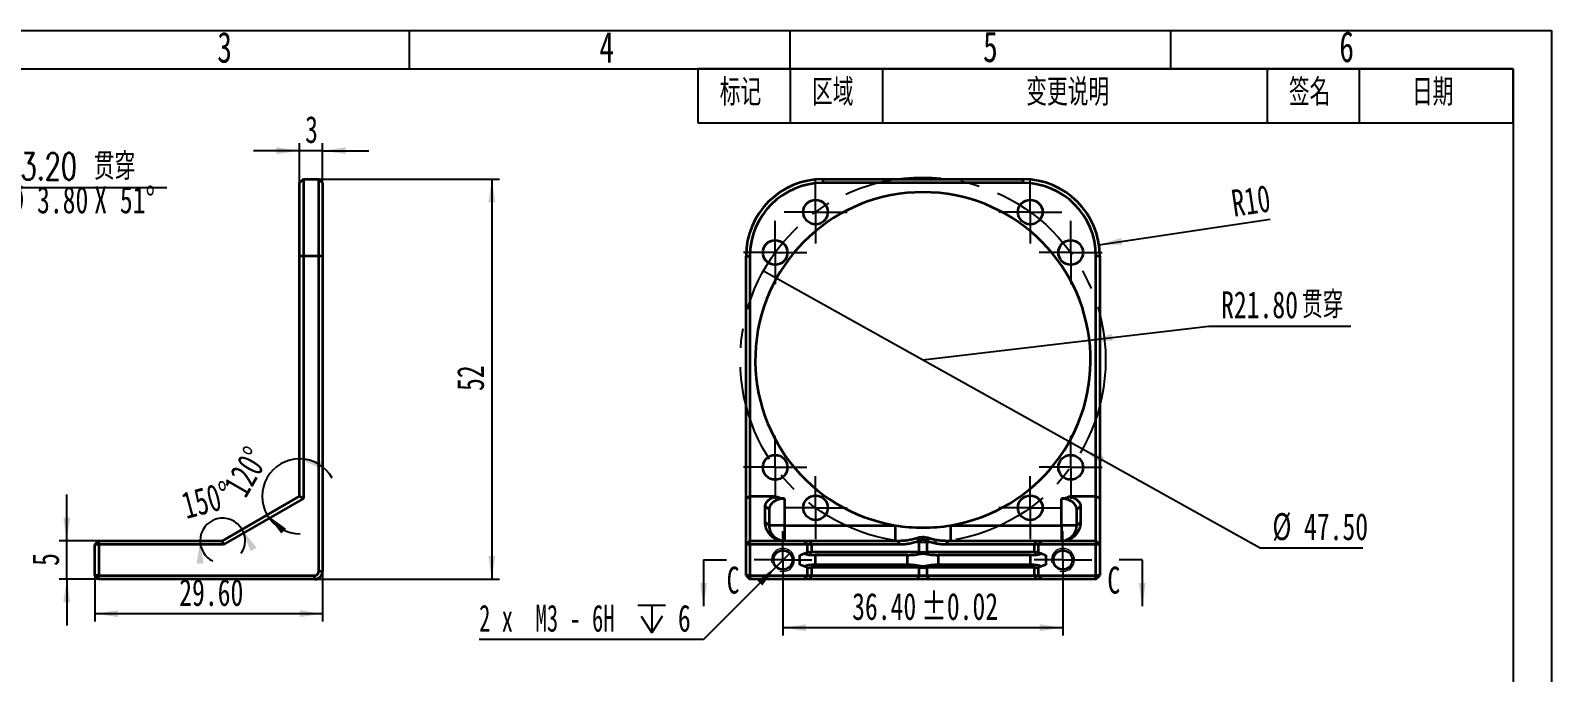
# Model space of a CAD drawing. Header units: millimetres. Extents: x 0 to 297, y 0 to 210.
# Drawn here: x 99.2 to 297, y 126.5 to 210 of the extents above; entities that cross this region are included whole.
import ezdxf

# ---------------------------------------------------------------- set-up
doc = ezdxf.new("R2010")
doc.units = ezdxf.units.MM
doc.linetypes.add('CENTERX2', pattern=[20.32, 12.7, -2.54, 2.54, -2.54])
for name, color, linetype in [('中心线', 6, 'CENTERX2'), ('尺寸线', 5, 'Continuous'), ('细实线', 7, 'Continuous')]:
    doc.layers.add(name, color=color, linetype=linetype)
doc.layers.add('图框', color=7, linetype='Continuous', lineweight=50)
doc.layers.add('粗实线', color=7, linetype='Continuous', lineweight=25)
doc.styles.add('SLDTEXTSTYLE0', font='TXT', dxfattribs={"width": 0.7, "bigfont": 'bigfont'})
doc.styles.add('SLDTEXTSTYLE1', font='TXT', dxfattribs={"width": 0.7})
doc.styles.add('SLDTEXTSTYLE4', font='TXT', dxfattribs={"width": 0.616667})
doc.dimstyles.new('SLDDIMSTYLE0', dxfattribs={"dimtxt": 3.5, "dimasz": 3, "dimexe": 0, "dimexo": 0.0625, "dimgap": 0.875, "dimtad": 2, "dimrnd": 1e-09, "dimzin": 12, "dimdsep": 46, "dimtxsty": 'SLDTEXTSTYLE1', "dimsah": 1, "dimcen": 0.09, "dimadec": 0, "dimazin": 3, "dimtfac": 1, "dimtofl": 0, "dimtmove": 0, "dimatfit": 3, "dimfxl": 0, "dimfrac": 2, "dimtolj": 1, "dimtzin": 12, "dimarcsym": 0})
doc.dimstyles.new('SLDDIMSTYLE1', dxfattribs={"dimtxt": 3.5, "dimasz": 3, "dimexe": 0, "dimexo": 0.0625, "dimgap": 0.875, "dimtad": 2, "dimrnd": 1e-09, "dimzin": 4, "dimdsep": 46, "dimtxsty": 'SLDTEXTSTYLE1', "dimsah": 1, "dimcen": 0.09, "dimadec": 0, "dimazin": 1, "dimtfac": 1, "dimtofl": 0, "dimtmove": 0, "dimatfit": 3, "dimfxl": 0, "dimfrac": 2, "dimtolj": 1, "dimtzin": 12, "dimarcsym": 0})
doc.dimstyles.new('SLDDIMSTYLE11', dxfattribs={"dimtxt": 3.5, "dimasz": 3, "dimexe": 0, "dimexo": 0.0625, "dimgap": 0.875, "dimtad": 0, "dimtih": 1, "dimtoh": 1, "dimrnd": 1e-09, "dimzin": 4, "dimdsep": 46, "dimtxsty": 'SLDTEXTSTYLE1', "dimblk1": 'NONE', "dimsah": 1, "dimcen": 0, "dimadec": 0, "dimazin": 1, "dimtfac": 1, "dimtmove": 0, "dimatfit": 3, "dimldrblk": 'NONE', "dimfxl": 0, "dimfrac": 2, "dimtolj": 1, "dimtzin": 12, "dimarcsym": 0})
doc.dimstyles.new('SLDDIMSTYLE2', dxfattribs={"dimtxt": 3.5, "dimasz": 3, "dimexe": 0, "dimexo": 0.0625, "dimgap": 0.875, "dimtad": 2, "dimrnd": 1e-09, "dimzin": 12, "dimdsep": 46, "dimtxsty": 'SLDTEXTSTYLE1', "dimsah": 1, "dimcen": 0.09, "dimadec": 0, "dimazin": 3, "dimtfac": 1, "dimtmove": 0, "dimatfit": 0, "dimfxl": 0, "dimfrac": 2, "dimtolj": 1, "dimtzin": 12, "dimarcsym": 0})
doc.dimstyles.new('SLDDIMSTYLE3', dxfattribs={"dimtxt": 3.5, "dimasz": 3, "dimexe": 0, "dimexo": 0.0625, "dimgap": 0.875, "dimtad": 2, "dimdec": 4, "dimzin": 12, "dimdsep": 46, "dimtxsty": 'SLDTEXTSTYLE1', "dimsah": 1, "dimcen": 0.09, "dimazin": 3, "dimtfac": 1, "dimtofl": 0, "dimtmove": 0, "dimatfit": 3, "dimfxl": 0, "dimfrac": 2, "dimtolj": 1, "dimtzin": 12, "dimarcsym": 0})
doc.dimstyles.new('SLDDIMSTYLE4', dxfattribs={"dimtxt": 3.5, "dimasz": 3, "dimexe": 0, "dimexo": 0.0625, "dimgap": 0.875, "dimtad": 2, "dimrnd": 1e-09, "dimzin": 4, "dimdsep": 46, "dimtxsty": 'SLDTEXTSTYLE1', "dimblk1": 'NONE', "dimsah": 1, "dimcen": 0, "dimadec": 0, "dimazin": 1, "dimtfac": 1, "dimtmove": 0, "dimatfit": 3, "dimldrblk": 'NONE', "dimfxl": 0, "dimfrac": 2, "dimtolj": 1, "dimtzin": 12, "dimarcsym": 0})
doc.dimstyles.new('SLDDIMSTYLE5', dxfattribs={"dimtxt": 3.5, "dimasz": 3, "dimexe": 0, "dimexo": 0.0625, "dimgap": 0.875, "dimtad": 0, "dimtih": 1, "dimtoh": 1, "dimrnd": 1e-09, "dimzin": 4, "dimdsep": 46, "dimtxsty": 'SLDTEXTSTYLE1', "dimsah": 1, "dimcen": 0, "dimadec": 0, "dimazin": 1, "dimtfac": 1, "dimtofl": 0, "dimtmove": 0, "dimatfit": 3, "dimfxl": 0, "dimfrac": 2, "dimtolj": 1, "dimtzin": 12, "dimarcsym": 0})
doc.dimstyles.new('SLDDIMSTYLE6', dxfattribs={"dimtxt": 3.5, "dimasz": 3, "dimexe": 0, "dimexo": 0.0625, "dimgap": 0.875, "dimtad": 0, "dimtih": 1, "dimtoh": 1, "dimdec": 6, "dimrnd": 1e-09, "dimzin": 12, "dimdsep": 46, "dimtxsty": 'SLDTEXTSTYLE1', "dimblk1": 'NONE', "dimsah": 1, "dimcen": 0, "dimadec": 0, "dimazin": 3, "dimtfac": 1, "dimtmove": 0, "dimatfit": 3, "dimldrblk": 'NONE', "dimfxl": 0, "dimfrac": 2, "dimtolj": 1, "dimtzin": 12, "dimarcsym": 0})
doc.dimstyles.new('SLDDIMSTYLE7', dxfattribs={"dimtxt": 3.5, "dimasz": 3, "dimexe": 0, "dimexo": 0.0625, "dimgap": 0.875, "dimtad": 2, "dimrnd": 1e-09, "dimzin": 4, "dimdsep": 46, "dimtxsty": 'SLDTEXTSTYLE1', "dimsah": 1, "dimcen": 0.09, "dimadec": 0, "dimazin": 1, "dimtol": 1, "dimtp": 0.02, "dimtm": 0.02, "dimtfac": 1, "dimtofl": 0, "dimtmove": 0, "dimatfit": 3, "dimfxl": 0, "dimfrac": 2, "dimtolj": 1, "dimarcsym": 0})
doc.dimstyles.new('SLDDIMSTYLE8', dxfattribs={"dimtxt": 3.5, "dimasz": 3, "dimexe": 0, "dimexo": 0.0625, "dimgap": 0.875, "dimtad": 2, "dimrnd": 1e-09, "dimzin": 12, "dimdsep": 46, "dimtxsty": 'SLDTEXTSTYLE1', "dimsah": 1, "dimcen": 0, "dimadec": 0, "dimazin": 3, "dimtfac": 1, "dimtofl": 0, "dimtmove": 0, "dimatfit": 3, "dimfxl": 0, "dimfrac": 2, "dimtolj": 1, "dimtzin": 12, "dimarcsym": 0})

# ---------------------------------------------------------------- blocks, each defined once
blk = doc.blocks.new('SW_TABLEANNOTATION_0')
at = {"layer": '细实线', "color": 0}
for p, q in [((0, 0), (0, -7)), ((0, 0), (12, 0)), ((0, 0), (0, -7)), ((106, 0), (0, 0)), ((12, 0), (12, -7)), ((12, 0), (24, 0)), ((24, 0), (24, -7)), ((24, 0), (74, 0)), ((74, 0), (74, -7)), ((74, 0), (86, 0)), ((86, 0), (86, -7)), ((86, 0), (106, 0)), ((106, 0), (106, -7)), ((106, -7), (106, 0)), ((0, -7), (12, -7)), ((0, -7), (106, -7)), ((12, -7), (24, -7)), ((24, -7), (74, -7)), ((74, -7), (86, -7)), ((86, -7), (106, -7))]:
    blk.add_line(p, q, dxfattribs=at)
at = {"layer": '细实线', "color": 0, "char_height": 3.5, "attachment_point": 1, "style": 'SLDTEXTSTYLE0'}
for s, insert in [('标记', (2.85, -1.28)), ('区域', (14.85, -1.28)), ('变更说明', (42.7, -1.28)), ('签名', (76.85, -1.28)), ('日期', (92.85, -1.28))]:
    blk.add_mtext(s, dxfattribs=dict(at, insert=insert))
blk = doc.blocks.new('_D')
at = {"layer": '尺寸线'}
for p, q in [((136.71, 190.68), (160.21, 190.68)), ((159.21, 190.68), (159.21, 138.68)), ((136.21, 138.68), (160.21, 138.68))]:
    blk.add_line(p, q, dxfattribs=at)
for points in [[(159.21, 190.68), (158.76, 187.68), (159.66, 187.68)], [(159.21, 138.68), (159.66, 141.68), (158.76, 141.68)]]:
    blk.add_solid(points, dxfattribs=at)
at = {"layer": '尺寸线', "insert": (154.69, 163.14), "char_height": 3.5, "attachment_point": 1, "rotation": 90, "style": 'SLDTEXTSTYLE1'}
blk.add_mtext('52', dxfattribs=at)
blk = doc.blocks.new('_D_1')
at = {"layer": '尺寸线'}
for p, q in [((107.61, 139.18), (107.61, 133.2)), ((137.21, 139.68), (137.21, 133.2)), ((107.61, 134.2), (137.21, 134.2))]:
    blk.add_line(p, q, dxfattribs=at)
for points in [[(107.61, 134.2), (110.61, 133.75), (110.61, 134.65)], [(137.21, 134.2), (134.21, 134.65), (134.21, 133.75)]]:
    blk.add_solid(points, dxfattribs=at)
at = {"layer": '尺寸线', "insert": (118.57, 138.71), "char_height": 3.5, "attachment_point": 1, "style": 'SLDTEXTSTYLE1'}
blk.add_mtext('29.60', dxfattribs=at)
blk = doc.blocks.new('_D_2')
at = {"layer": '尺寸线'}
for p, q in [((103.95, 143.68), (103.95, 149.68)), ((108.11, 143.68), (102.95, 143.68)), ((103.95, 138.68), (103.95, 143.68)), ((108.11, 138.68), (102.95, 138.68)), ((103.95, 138.68), (103.95, 132.68))]:
    blk.add_line(p, q, dxfattribs=at)
for points in [[(103.95, 143.68), (104.4, 146.68), (103.5, 146.68)], [(103.95, 138.68), (103.5, 135.68), (104.4, 135.68)]]:
    blk.add_solid(points, dxfattribs=at)
at = {"layer": '尺寸线', "insert": (99.44, 140.41), "char_height": 3.5, "attachment_point": 1, "rotation": 90, "style": 'SLDTEXTSTYLE1'}
blk.add_mtext('5', dxfattribs=at)
blk = doc.blocks.new('_D_3')
at = {"layer": '尺寸线'}
for p, q in [((134.21, 194.37), (128.21, 194.37)), ((134.21, 190.18), (134.21, 195.37)), ((137.21, 194.37), (134.21, 194.37)), ((137.21, 188.98), (137.21, 195.37)), ((137.21, 194.37), (143.21, 194.37))]:
    blk.add_line(p, q, dxfattribs=at)
for points in [[(134.21, 194.37), (131.21, 194.82), (131.21, 193.92)], [(137.21, 194.37), (140.21, 193.92), (140.21, 194.82)]]:
    blk.add_solid(points, dxfattribs=at)
at = {"layer": '尺寸线', "insert": (134.94, 198.88), "char_height": 3.5, "attachment_point": 1, "style": 'SLDTEXTSTYLE1'}
blk.add_mtext('3', dxfattribs=at)
blk = doc.blocks.new('_D_4')
at = {"layer": '尺寸线'}
for start, end in [(30, 180), (326.0083, 30), (180, 243.9917)]:
    blk.add_arc((124.21, 143.68), 2.93, start, end, dxfattribs=at)
for points in [[(126.74, 145.14), (127.85, 142.32), (128.63, 142.77)], [(121.28, 143.68), (120.83, 140.68), (121.73, 140.68)]]:
    blk.add_solid(points, dxfattribs=at)
at = {"layer": '尺寸线', "insert": (118.58, 149.87), "char_height": 3.5, "attachment_point": 1, "rotation": 15, "style": 'SLDTEXTSTYLE1'}
blk.add_mtext('150°', dxfattribs=at)
blk = doc.blocks.new('_D_5')
at = {"layer": '尺寸线'}
for start, end in [(90, 210), (29.1616, 90), (210, 270.8384)]:
    blk.add_arc((134.21, 149.45), 4.86, start, end, dxfattribs=at)
for points in [[(134.21, 154.31), (136.97, 153.06), (137.21, 153.92)], [(130, 147.02), (131.84, 144.61), (132.46, 145.25)]]:
    blk.add_solid(points, dxfattribs=at)
at = {"layer": '尺寸线', "insert": (124.17, 150.82), "char_height": 3.5, "attachment_point": 1, "rotation": 60, "style": 'SLDTEXTSTYLE1'}
blk.add_mtext('120°', dxfattribs=at)
blk = doc.blocks.new('_D_6')
at = {"layer": '尺寸线'}
for p, q in [((194.52, 178.74), (236.01, 155.62)), ((236.01, 155.62), (259.11, 142.75)), ((259.11, 142.75), (272.48, 142.75))]:
    blk.add_line(p, q, dxfattribs=at)
blk.add_solid([(236.01, 155.62), (238.41, 153.76), (238.85, 154.55)], dxfattribs=at)
at = {"layer": '尺寸线', "char_height": 3.5, "attachment_point": 1, "style": 'SLDTEXTSTYLE1'}
for s, insert in [('%%c', (260.7, 147.27)), ('47.50', (264.81, 147.26))]:
    blk.add_mtext(s, dxfattribs=dict(at, insert=insert))
blk = doc.blocks.new('_None')
blk = doc.blocks.new('_D_7')
at = {"layer": '尺寸线'}
for p, q in [((236.91, 169.74), (252.44, 171.58)), ((252.44, 171.58), (270.88, 171.58)), ((215.26, 167.18), (236.91, 169.74))]:
    blk.add_line(p, q, dxfattribs=at)
blk.add_solid([(236.91, 169.74), (239.94, 169.65), (239.84, 170.54)], dxfattribs=at)
at = {"layer": '尺寸线', "char_height": 3.5, "attachment_point": 1}
for s, insert, style in [('R21.80', (254.03, 176.1), 'SLDTEXTSTYLE1'), ('贯穿', (264.54, 176.1), 'SLDTEXTSTYLE0')]:
    blk.add_mtext(s, dxfattribs=dict(at, insert=insert, style=style))
blk = doc.blocks.new('SW_SYMBOL_HOLE_DEPTH')
at = {"layer": '尺寸线', "color": 0}
for p, q in [((0, 875), (800, 875)), ((100, 555), (400, 75)), ((400, 875), (400, 75)), ((700, 555), (400, 75))]:
    blk.add_line(p, q, dxfattribs=at)
blk = doc.blocks.new('_D_8')
at = {"layer": '尺寸线'}
for p, q in [((197.95, 142.06), (196.18, 140.29)), ((196.18, 140.29), (186.75, 130.85)), ((186.75, 130.85), (157.56, 130.85))]:
    blk.add_line(p, q, dxfattribs=at)
blk.add_solid([(196.18, 140.29), (193.74, 138.49), (194.38, 137.85)], dxfattribs=at)
at = {"layer": '尺寸线', "xscale": 0.004511737089201878, "yscale": 0.004511737089201878, "zscale": 0.004511737089201878}
blk.add_blockref('SW_SYMBOL_HOLE_DEPTH', (178.2, 131.37), dxfattribs=at)
at = {"layer": '尺寸线', "char_height": 3.5, "attachment_point": 1}
for s, insert, style in [('2 x  M3 - 6H', (157.56, 135.36), 'SLDTEXTSTYLE4'), ('6', (183.41, 135.36), 'SLDTEXTSTYLE1')]:
    blk.add_mtext(s, dxfattribs=dict(at, insert=insert, style=style))
blk = doc.blocks.new('_D_9')
at = {"layer": '尺寸线'}
for p, q in [((197.06, 141.18), (197.06, 131.37)), ((233.46, 137.43), (233.46, 131.37)), ((233.46, 132.37), (197.06, 132.37))]:
    blk.add_line(p, q, dxfattribs=at)
for points in [[(197.06, 132.37), (200.06, 131.92), (200.06, 132.82)], [(233.46, 132.37), (230.46, 132.82), (230.46, 131.92)]]:
    blk.add_solid(points, dxfattribs=at)
at = {"layer": '尺寸线', "char_height": 3.5, "attachment_point": 1, "style": 'SLDTEXTSTYLE1'}
for s, insert in [('36.40', (206.06, 136.89)), ('±0.02', (215.04, 136.89))]:
    blk.add_mtext(s, dxfattribs=dict(at, insert=insert))
blk = doc.blocks.new('_D_10')
at = {"layer": '尺寸线'}
blk.add_line((238.15, 182.15), (260.39, 185.46), dxfattribs=at)
blk.add_solid([(238.15, 182.15), (241.19, 182.15), (241.05, 183.04)], dxfattribs=at)
at = {"layer": '尺寸线', "insert": (255.18, 189.24), "char_height": 3.5, "attachment_point": 1, "rotation": 8.4597, "style": 'SLDTEXTSTYLE1'}
blk.add_mtext('R10', dxfattribs=at)
blk = doc.blocks.new('SW_CENTERMARKSYMBOL_0')
at = {"layer": '中心线', "color": 0}
for p, q in [((0, 2.5), (0, 4.1)), ((0, 0), (0, 2.5)), ((-2.5, 0), (-4.1, 0)), ((0, 0), (-2.5, 0)), ((0, 0), (0, -2.5)), ((0, 0), (2.5, 0)), ((2.5, 0), (4.1, 0)), ((0, -2.5), (0, -4.1))]:
    blk.add_line(p, q, dxfattribs=at)
blk = doc.blocks.new('SW_CENTERMARKSYMBOL_1')
at = {"layer": '中心线', "color": 0}
for p, q in [((0, 2.5), (0, 4.1)), ((0, 0), (0, 2.5)), ((-2.5, 0), (-4.1, 0)), ((0, 0), (-2.5, 0)), ((0, 0), (0, -2.5)), ((0, 0), (2.5, 0)), ((2.5, 0), (4.1, 0)), ((0, -2.5), (0, -4.1))]:
    blk.add_line(p, q, dxfattribs=at)
blk = doc.blocks.new('SW_CENTERMARKSYMBOL_2')
at = {"layer": '中心线', "color": 0}
for p, q in [((0, 2.5), (0, 4.1)), ((0, 0), (0, 2.5)), ((-2.5, 0), (-4.1, 0)), ((0, 0), (-2.5, 0)), ((0, 0), (0, -2.5)), ((0, 0), (2.5, 0)), ((2.5, 0), (4.1, 0)), ((0, -2.5), (0, -4.1))]:
    blk.add_line(p, q, dxfattribs=at)
blk = doc.blocks.new('SW_CENTERMARKSYMBOL_3')
at = {"layer": '中心线', "color": 0}
for p, q in [((0, 2.5), (0, 4.1)), ((0, 0), (0, 2.5)), ((-2.5, 0), (-4.1, 0)), ((0, 0), (-2.5, 0)), ((0, 0), (0, -2.5)), ((0, 0), (2.5, 0)), ((2.5, 0), (4.1, 0)), ((0, -2.5), (0, -4.1))]:
    blk.add_line(p, q, dxfattribs=at)
blk = doc.blocks.new('SW_CENTERMARKSYMBOL_4')
at = {"layer": '中心线', "color": 0}
for p, q in [((0, 2.5), (0, 4.1)), ((0, 0), (0, 2.5)), ((-2.5, 0), (-4.1, 0)), ((0, 0), (-2.5, 0)), ((0, 0), (0, -2.5)), ((0, 0), (2.5, 0)), ((2.5, 0), (4.1, 0)), ((0, -2.5), (0, -4.1))]:
    blk.add_line(p, q, dxfattribs=at)
blk = doc.blocks.new('SW_CENTERMARKSYMBOL_5')
at = {"layer": '中心线', "color": 0}
for p, q in [((0, 2.5), (0, 4.1)), ((0, 0), (0, 2.5)), ((-2.5, 0), (-4.1, 0)), ((0, 0), (-2.5, 0)), ((0, 0), (0, -2.5)), ((0, 0), (2.5, 0)), ((2.5, 0), (4.1, 0)), ((0, -2.5), (0, -4.1))]:
    blk.add_line(p, q, dxfattribs=at)
blk = doc.blocks.new('SW_CENTERMARKSYMBOL_6')
at = {"layer": '中心线', "color": 0}
for p, q in [((0, 2.5), (0, 4.1)), ((0, 0), (0, 2.5)), ((-2.5, 0), (-4.1, 0)), ((0, 0), (-2.5, 0)), ((0, 0), (0, -2.5)), ((0, 0), (2.5, 0)), ((2.5, 0), (4.1, 0)), ((0, -2.5), (0, -4.1))]:
    blk.add_line(p, q, dxfattribs=at)
blk = doc.blocks.new('SW_CENTERMARKSYMBOL_7')
at = {"layer": '中心线', "color": 0}
for p, q in [((0, 2.5), (0, 4.1)), ((0, 0), (0, 2.5)), ((-2.5, 0), (-4.1, 0)), ((0, 0), (-2.5, 0)), ((0, 0), (0, -2.5)), ((0, 0), (2.5, 0)), ((2.5, 0), (4.1, 0)), ((0, -2.5), (0, -4.1))]:
    blk.add_line(p, q, dxfattribs=at)
blk = doc.blocks.new('SW_CENTERMARKSYMBOL_8')
at = {"layer": '中心线', "color": 0}
for p, q in [((0, 2.5), (0, 3.75)), ((0, 0), (0, 2.5)), ((-2.5, 0), (-3.75, 0)), ((0, 0), (-2.5, 0)), ((0, 0), (0, -2.5)), ((0, 0), (2.5, 0)), ((2.5, 0), (3.75, 0)), ((0, -2.5), (0, -3.75))]:
    blk.add_line(p, q, dxfattribs=at)
blk = doc.blocks.new('SW_CENTERMARKSYMBOL_9')
at = {"layer": '中心线', "color": 0}
for p, q in [((0, 2.5), (0, 3.75)), ((0, 0), (0, 2.5)), ((-2.5, 0), (-3.75, 0)), ((0, 0), (-2.5, 0)), ((0, 0), (0, -2.5)), ((0, 0), (2.5, 0)), ((2.5, 0), (3.75, 0)), ((0, -2.5), (0, -3.75))]:
    blk.add_line(p, q, dxfattribs=at)
blk = doc.blocks.new('SW_SYMBOL_HOLE_SINK')
at = {"layer": '尺寸线', "color": 0}
for p, q in [((0, 875), (800, 75)), ((800, 75), (1600, 875))]:
    blk.add_line(p, q, dxfattribs=at)
blk = doc.blocks.new('_D_17')
at = {"layer": '尺寸线'}
for p, q in [((82.23, 182.7), (87.01, 189.58)), ((87.01, 189.58), (116.94, 189.58)), ((80.07, 179.58), (82.23, 182.7))]:
    blk.add_line(p, q, dxfattribs=at)
blk.add_solid([(82.23, 182.7), (84.31, 184.91), (83.57, 185.42)], dxfattribs=at)
at = {"layer": '尺寸线', "xscale": 0.004511737089201878, "yscale": 0.004511737089201878, "zscale": 0.004511737089201878}
blk.add_blockref('SW_SYMBOL_HOLE_SINK', (88.6, 185.74), dxfattribs=at)
at = {"layer": '尺寸线', "char_height": 3.5, "attachment_point": 1}
for s, insert, style in [('%%c', (93.82, 194.09), 'SLDTEXTSTYLE1'), ('3.20 贯穿', (97.93, 194.08), 'SLDTEXTSTYLE0'), ('%%c', (95.96, 189.75), 'SLDTEXTSTYLE1'), ('X 51°', (107.52, 189.73), 'SLDTEXTSTYLE1'), ('3.80', (100.08, 189.73), 'SLDTEXTSTYLE1')]:
    blk.add_mtext(s, dxfattribs=dict(at, insert=insert, style=style))

msp = doc.modelspace()

# ---------------------------------------------------------------- linework, layer by layer
at = {"color": 7, "linetype": 'Continuous', "lineweight": 35}
for p, q in [((134.7051771, 190.6778259), (134.2051771, 190.1778259)), ((134.2051771, 180.6778259), (134.2051771, 190.1778259)), ((134.7051771, 190.6778259), (134.7051771, 180.6778259)), ((134.7051771, 190.6778259), (136.7051771, 190.6778259)), ((136.7051771, 180.6778259), (136.7051771, 190.6778259)), ((137.2051771, 190.1778259), (136.7051771, 190.6778259)), ((137.2051771, 190.1778259), (137.2051771, 180.6778259)), ((202.2622681, 190.6778259), (202.2622681, 190.1778259)), ((202.2622681, 190.6778259), (228.2622681, 190.6778259)), ((228.2622681, 190.1778259), (202.2622681, 190.1778259)), ((228.2622681, 190.6778259), (228.2622681, 190.1778259)), ((134.2051771, 149.4513286), (134.2051771, 180.6778259)), ((134.7051771, 180.6778259), (134.2051771, 180.6778259)), ((134.7051771, 180.6778259), (134.7051771, 149.1626535)), ((136.7051771, 180.6778259), (134.7051771, 180.6778259)), ((136.7051771, 139.6778259), (136.7051771, 180.6778259)), ((137.2051771, 180.6778259), (136.7051771, 180.6778259)), ((137.2051771, 180.6778259), (137.2051771, 139.6778259)), ((192.2622681, 180.6778259), (192.7622681, 180.6778259)), ((192.2622681, 149.1626535), (192.2622681, 180.6778259)), ((192.7622681, 180.6778259), (192.7622681, 149.4513286)), ((237.7622681, 149.4513286), (237.7622681, 180.6778259)), ((238.2622681, 180.6778259), (237.7622681, 180.6778259)), ((238.2622681, 180.6778259), (238.2622681, 149.1626535)), ((124.2051771, 143.6778259), (134.2051771, 149.4513286)), ((134.7051771, 149.1626535), (124.3391517, 143.1778259)), ((134.7051771, 149.1626535), (134.2051771, 149.4513286)), ((192.2622681, 149.1626535), (192.7622681, 149.4513286)), ((192.2622681, 143.1778259), (192.2622681, 149.1626535)), ((192.7622681, 149.4513286), (192.7622681, 143.6778259)), ((192.7622681, 149.4513286), (196.1725495, 149.4513286)), ((197.2622681, 149.1626535), (197.2622681, 145.6778259)), ((233.2622681, 145.6778259), (233.2622681, 149.1626535)), ((234.3519867, 149.4513286), (237.7622681, 149.4513286)), ((237.7622681, 143.6778259), (237.7622681, 149.4513286)), ((238.2622681, 149.1626535), (237.7622681, 149.4513286)), ((238.2622681, 149.1626535), (238.2622681, 143.1778259)), ((194.7622681, 146.1108386), (194.7622681, 148.1522905)), ((195.2622681, 147.7192778), (194.7622681, 148.1522905)), ((195.2622681, 147.7192778), (195.2622681, 145.6778259)), ((235.7622681, 148.1522905), (235.2622681, 147.7192778)), ((235.2622681, 145.6778259), (235.2622681, 147.7192778)), ((235.7622681, 148.1522905), (235.7622681, 146.1108386)), ((195.2622681, 145.6778259), (194.7622681, 146.1108386)), ((197.2622681, 145.6778259), (195.2622681, 145.6778259)), ((197.2622681, 145.6778259), (197.2622681, 143.6778259)), ((197.2622681, 145.6778259), (211.6581038, 145.6778259)), ((211.6581038, 145.6778259), (211.6581038, 143.6778259)), ((218.8664323, 145.6778259), (218.8664323, 143.6778259)), ((218.8664323, 145.6778259), (233.2622681, 145.6778259)), ((235.2622681, 145.6778259), (233.2622681, 145.6778259)), ((233.2622681, 145.6778259), (233.2622681, 143.6778259)), ((235.7622681, 146.1108386), (235.2622681, 145.6778259)), ((108.1051771, 143.6778259), (107.6051771, 143.1778259)), ((107.6051771, 139.1778259), (107.6051771, 143.1778259)), ((108.1051771, 143.1778259), (107.6051771, 143.1778259)), ((108.1051771, 143.1778259), (108.1051771, 143.6778259)), ((108.1051771, 143.6778259), (124.2051771, 143.6778259)), ((108.1051771, 143.1778259), (108.1051771, 139.1778259)), ((124.3391517, 143.1778259), (108.1051771, 143.1778259)), ((124.3391517, 143.1778259), (124.2051771, 143.6778259)), ((192.7622681, 143.6778259), (192.2622681, 143.1778259)), ((192.2622681, 139.1778259), (192.2622681, 143.1778259)), ((192.7622681, 143.1778259), (192.2622681, 143.1778259)), ((192.7622681, 143.1778259), (192.7622681, 143.6778259)), ((192.7622681, 143.6778259), (199.7622681, 143.6778259)), ((192.7622681, 143.1778259), (192.7622681, 139.1778259)), ((200.2622681, 143.1778259), (192.7622681, 143.1778259)), ((200.2622681, 143.1778259), (199.7622681, 143.6778259)), ((199.7622681, 143.6778259), (200.5122681, 143.6778259)), ((200.2622681, 142.1778259), (200.2622681, 143.1778259)), ((200.7622681, 143.1778259), (200.2622681, 143.1778259)), ((200.5122681, 143.6778259), (200.7622681, 143.1778259)), ((200.5122681, 143.6778259), (211.9761778, 143.6778259)), ((200.7622681, 143.1778259), (200.7622681, 142.1778259)), ((212.2261778, 143.1778259), (200.7622681, 143.1778259)), ((211.9761778, 143.6778259), (212.2261778, 143.1778259)), ((214.5137149, 144.0452649), (214.7622681, 143.6371246)), ((214.7622681, 142.1778259), (214.7622681, 143.6371246)), ((216.0108212, 144.0452649), (215.7622681, 143.6371246)), ((215.7622681, 143.6371246), (215.7622681, 142.1778259)), ((218.5483583, 143.6778259), (218.2983583, 143.1778259)), ((229.7622681, 143.1778259), (218.2983583, 143.1778259)), ((218.5483583, 143.6778259), (230.0122681, 143.6778259)), ((230.0122681, 143.6778259), (229.7622681, 143.1778259)), ((229.7622681, 142.1778259), (229.7622681, 143.1778259)), ((230.2622681, 143.1778259), (229.7622681, 143.1778259)), ((230.0122681, 143.6778259), (230.7622681, 143.6778259)), ((230.7622681, 143.6778259), (230.2622681, 143.1778259)), ((237.7622681, 143.1778259), (230.2622681, 143.1778259)), ((230.2622681, 143.1778259), (230.2622681, 142.1778259)), ((230.7622681, 143.6778259), (237.7622681, 143.6778259)), ((237.7622681, 143.6778259), (237.7622681, 143.1778259)), ((238.2622681, 143.1778259), (237.7622681, 143.6778259)), ((237.7622681, 139.1778259), (237.7622681, 143.1778259)), ((238.2622681, 143.1778259), (237.7622681, 143.1778259)), ((238.2622681, 143.1778259), (238.2622681, 139.1778259)), ((199.2622681, 141.8138557), (200.2622681, 142.1778259)), ((199.2622681, 140.5417961), (199.2622681, 141.8138557)), ((200.2622681, 140.1778259), (199.2622681, 140.5417961)), ((200.3962427, 142.2265887), (200.2622681, 142.1778259)), ((214.7622681, 142.1778259), (200.7622681, 142.1778259)), ((201.2622681, 141.8138557), (201.2622681, 140.5417961)), ((213.2622681, 141.8138557), (201.2622681, 141.8138557)), ((213.2622681, 140.5417961), (201.2622681, 140.5417961)), ((213.2622681, 140.5417961), (213.2622681, 141.8138557)), ((215.2622681, 142.2265887), (215.2622681, 142.0089067)), ((229.7622681, 142.1778259), (215.7622681, 142.1778259)), ((229.2622681, 141.8138557), (217.2622681, 141.8138557)), ((217.2622681, 141.8138557), (217.2622681, 140.5417961)), ((229.2622681, 140.5417961), (217.2622681, 140.5417961)), ((229.2622681, 140.5417961), (229.2622681, 141.8138557)), ((230.2622681, 142.1778259), (230.1282935, 142.2265887)), ((230.2622681, 142.1778259), (231.2622681, 141.8138557)), ((231.2622681, 140.5417961), (230.2622681, 140.1778259)), ((231.2622681, 141.8138557), (231.2622681, 140.5417961)), ((108.1051771, 139.1778259), (107.6051771, 139.1778259)), ((108.1051771, 138.6778259), (107.6051771, 139.1778259)), ((108.1051771, 139.1778259), (136.2051771, 139.1778259)), ((108.1051771, 138.6778259), (108.1051771, 139.1778259)), ((136.2051771, 138.6778259), (108.1051771, 138.6778259)), ((136.2051771, 138.6778259), (136.2051771, 139.1778259)), ((137.2051771, 139.6778259), (136.7051771, 139.6778259)), ((192.7622681, 139.1778259), (192.2622681, 139.1778259)), ((192.2622681, 139.1778259), (192.7622681, 138.6778259)), ((192.7622681, 139.1778259), (192.7622681, 138.6778259)), ((192.7622681, 139.1778259), (200.2622681, 139.1778259)), ((199.7622681, 138.6778259), (192.7622681, 138.6778259)), ((200.2622681, 139.1778259), (199.7622681, 138.6778259)), ((200.5122681, 138.6778259), (199.7622681, 138.6778259)), ((200.2622681, 139.1778259), (200.2622681, 140.1778259)), ((200.2622681, 140.1778259), (200.3962427, 140.1290631)), ((200.2622681, 139.1778259), (200.7622681, 139.1778259)), ((200.7622681, 139.1778259), (200.5122681, 138.6778259)), ((214.5122681, 138.6778259), (200.5122681, 138.6778259)), ((200.7622681, 140.1778259), (200.7622681, 139.1778259)), ((214.7622681, 140.1778259), (200.7622681, 140.1778259)), ((200.7622681, 139.1778259), (214.7622681, 139.1778259)), ((214.7622681, 139.1778259), (214.5122681, 138.6778259)), ((216.0122681, 138.6778259), (214.5122681, 138.6778259)), ((214.7622681, 139.1778259), (214.7622681, 140.1778259)), ((214.7622681, 139.1778259), (215.7622681, 139.1778259)), ((215.2622681, 140.3467451), (215.2622681, 140.1290631)), ((229.7622681, 140.1778259), (215.7622681, 140.1778259)), ((215.7622681, 140.1778259), (215.7622681, 139.1778259)), ((215.7622681, 139.1778259), (229.7622681, 139.1778259)), ((215.7622681, 139.1778259), (216.0122681, 138.6778259)), ((230.0122681, 138.6778259), (216.0122681, 138.6778259)), ((229.7622681, 139.1778259), (229.7622681, 140.1778259)), ((229.7622681, 139.1778259), (230.2622681, 139.1778259)), ((229.7622681, 139.1778259), (230.0122681, 138.6778259)), ((230.7622681, 138.6778259), (230.0122681, 138.6778259)), ((230.1282935, 140.1290631), (230.2622681, 140.1778259)), ((230.2622681, 140.1778259), (230.2622681, 139.1778259)), ((230.2622681, 139.1778259), (237.7622681, 139.1778259)), ((230.7622681, 138.6778259), (230.2622681, 139.1778259)), ((237.7622681, 138.6778259), (230.7622681, 138.6778259)), ((237.7622681, 138.6778259), (237.7622681, 139.1778259)), ((238.2622681, 139.1778259), (237.7622681, 139.1778259)), ((237.7622681, 138.6778259), (238.2622681, 139.1778259))]:
    msp.add_line(p, q, dxfattribs=at)
for centre, radius in [((201.3023683, 186.3919795), 1.6), ((229.2221678, 186.3919795), 1.6), ((196.0481144, 181.1377257), 1.6), ((234.4764217, 181.1377257), 1.6), ((196.0481144, 153.2179262), 1.6), ((234.4764217, 153.2179262), 1.6), ((201.3023683, 147.9636723), 1.6), ((229.2221678, 147.9636723), 1.6), ((197.0622681, 141.1778259), 1.25), ((233.4622681, 141.1778259), 1.25)]:
    msp.add_circle(centre, radius, dxfattribs=at)
for centre, radius, start, end in [((202.2622681, 180.6778259), 10, 90, 180), ((202.2622681, 180.6778259), 9.5, 90, 180), ((228.2622681, 180.6778259), 10, 0, 90), ((228.2622681, 180.6778259), 9.5, 0, 90), ((215.2622681, 167.1778259), 21.8, 279.51632611, 260.48367389), ((215.2622681, 167.1778259), 21.8, 260.48367389, 279.51632611), ((136.2051771, 139.6778259), 0.5, 270, 0), ((136.2051771, 139.6778259), 1, 270, 0)]:
    msp.add_arc(centre, radius, start, end, dxfattribs=at)
at = {"color": 7, "linetype": 'Continuous', "lineweight": 18}
for centre in [(197.0622681, 141.1778259), (233.4622681, 141.1778259)]:
    msp.add_arc(centre, 1.5, 255, 195, dxfattribs=at)
at = {"color": 7, "linetype": 'Continuous', "lineweight": 35}
for centre, major_axis, start_param, end_param in [((203.2622681, 143.2697366), (3.9925296, 0.8036022), 3.6040656181, 4.1276643937), ((203.2622681, 139.0859152), (3.9925296, -0.8036022), 2.1555209135, 2.6791196891), ((201.2622681, 142.5417961), (0.9981324, 0.2009006), 3.6040656181, 4.1276643937), ((215.2622681, 143.2697366), (3.9925296, 0.8036022), 4.1276643937, 4.6512631693), ((215.2622681, 139.0859152), (3.9925296, -0.8036022), 1.6319221379, 2.1555209135), ((215.2622681, 142.5417961), (0.9981324, 0.2009006), 4.1276643937, 4.6512631693), ((215.2622681, 142.5417961), (0.9981324, -0.2009006), 4.7735147914, 5.297113567), ((215.2622681, 143.2697366), (3.9925296, -0.8036022), 4.7735147914, 5.297113567), ((215.2622681, 139.0859152), (3.9925296, 0.8036022), 0.9860717401, 1.5096705157), ((227.2622681, 143.2697366), (3.9925296, -0.8036022), 5.297113567, 5.8207123426), ((227.2622681, 139.0859152), (3.9925296, 0.8036022), 0.4624729645, 0.9860717401), ((229.2622681, 142.5417961), (0.9981324, -0.2009006), 5.297113567, 5.8207123426), ((201.2622681, 139.8138557), (0.9981324, -0.2009006), 2.1555209135, 2.6791196891), ((215.2622681, 139.8138557), (0.9981324, -0.2009006), 1.6319221379, 2.1555209135), ((215.2622681, 139.8138557), (0.9981324, 0.2009006), 0.9860717401, 1.5096705157), ((229.2622681, 139.8138557), (0.9981324, 0.2009006), 0.4624729645, 0.9860717401)]:
    msp.add_ellipse(centre, major_axis=major_axis, ratio=0.304069606, start_param=start_param, end_param=end_param, dxfattribs=at)
for points, knots in [([(194.7622681, 148.1522905), (194.7627881, 148.1747088), (194.7638281, 148.2195444), (194.7722994, 148.2867236), (194.7880174, 148.3647014), (194.8150903, 148.4531415), (194.8714752, 148.583438), (194.9710337, 148.741401), (195.1354999, 148.9198947), (195.3414973, 149.0835157), (195.545611, 149.2054), (195.7254857, 149.2922785), (195.8674112, 149.3514224), (196.0157787, 149.4052083), (196.1204206, 149.4359892), (196.1725495, 149.4513231)], [0, 0, 0, 0, 0.043455388, 0.08690892437, 0.13043178527, 0.19535543389, 0.26022310706, 0.38873322203, 0.5155119704, 0.64016643641, 0.76245362165, 0.82262043772, 0.8823809513, 0.94140632769, 1, 1, 1, 1]), ([(197.2622681, 149.1626509), (197.2187036, 149.1620543), (197.1313934, 149.1608586), (197.0009096, 149.1512355), (196.8500102, 149.133358), (196.6797671, 149.1024829), (196.4306848, 149.0381078), (196.1371709, 148.9238867), (195.8333175, 148.7423578), (195.5848784, 148.5222169), (195.4324341, 148.3148827), (195.3450581, 148.1382917), (195.2973832, 148.000864), (195.274406, 147.8881102), (195.2639468, 147.7940196), (195.2628866, 147.7468172), (195.2622681, 147.7192778)], [0, 0, 0, 0, 0.0371802335, 0.0745151343, 0.1120860927, 0.1685180543, 0.2262663803, 0.3441124361, 0.4668159802, 0.5945692844, 0.7268167306, 0.7943412711, 0.862517282, 0.9311391901, 0.9598243096, 1, 1, 1, 1]), ([(196.1725556, 149.4513354), (196.2161662, 149.4299735), (196.3013876, 149.3882293), (196.4758916, 149.3137256), (196.6991914, 149.2361183), (196.9317432, 149.1865693), (197.1202954, 149.1656125), (197.2150312, 149.1636404), (197.2622681, 149.1626571)], [0, 0, 0, 0, 0.1280474474, 0.2502231824, 0.5002431251, 0.7502156049, 0.8754532139, 1, 1, 1, 1]), ([(233.2622681, 149.1626571), (233.3094709, 149.163639), (233.4041381, 149.1656081), (233.5920929, 149.1864841), (233.8243621, 149.2358543), (234.0476056, 149.3133101), (234.2226826, 149.3880074), (234.30821, 149.4298973), (234.3519805, 149.4513354)], [0, 0, 0, 0, 0.1244570649, 0.2496033369, 0.4981684274, 0.7488842324, 0.8714858532, 1, 1, 1, 1]), ([(235.2622681, 147.7192778), (235.2616498, 147.7468107), (235.2605898, 147.7940131), (235.2501314, 147.8881038), (235.2271529, 148.000864), (235.179478, 148.1382918), (235.092102, 148.3148826), (234.9396576, 148.5222179), (234.691219, 148.7423544), (234.3873639, 148.9238985), (234.0938665, 149.0380701), (233.8447756, 149.1025358), (233.6536204, 149.1369473), (233.4590166, 149.1586067), (233.3276835, 149.1613062), (233.2622681, 149.1626509)], [0, 0, 0, 0, 0.0401677645, 0.0688633951, 0.1374878782, 0.2056664474, 0.2731935218, 0.4054459305, 0.5332040286, 0.6559121772, 0.7737626551, 0.8315014724, 0.8879472265, 0.944187826, 1, 1, 1, 1]), ([(234.3519867, 149.4513231), (234.3867848, 149.4412562), (234.4565775, 149.4210656), (234.5576051, 149.3873695), (234.6725577, 149.3451032), (234.7988943, 149.292313), (234.9788263, 149.2054822), (235.1830344, 149.0835107), (235.3890351, 148.9198961), (235.5535114, 148.7414005), (235.6529782, 148.5835252), (235.7094618, 148.4532305), (235.7396936, 148.3537535), (235.7587627, 148.2532509), (235.761099, 148.1859614), (235.7622681, 148.1522905)], [0, 0, 0, 0, 0.0389589314, 0.07813764, 0.1176332571, 0.1772228893, 0.2375601557, 0.3598468605, 0.4845008368, 0.6112790872, 0.7397886973, 0.8044800496, 0.8695795098, 0.9347390321, 1, 1, 1, 1]), ([(196.6874302, 143.6778357), (196.6533995, 143.6863188), (196.5844652, 143.7035025), (196.4845333, 143.7341845), (196.3857048, 143.7687609), (196.2885337, 143.8074882), (196.1929845, 143.8502563), (196.0661893, 143.9135076), (195.9131668, 144.0026365), (195.7420133, 144.122552), (195.5814654, 144.256251), (195.4327254, 144.4028401), (195.2475876, 144.6185376), (195.0542758, 144.9139962), (194.8872625, 145.2941769), (194.8025441, 145.6276864), (194.7725691, 145.8674053), (194.7635259, 146.0063095), (194.7626876, 146.0759767), (194.7622681, 146.1108386)], [0, 0, 0, 0, 0.0208896905, 0.0423152531, 0.0643724724, 0.0871491654, 0.1105639169, 0.1348167051, 0.1855434808, 0.2394583703, 0.2965640929, 0.3567931818, 0.4199951819, 0.5544173461, 0.6977342689, 0.8472564473, 0.9234256186, 0.9616816183, 1, 1, 1, 1]), ([(195.2622681, 145.6778259), (195.2628857, 145.6396719), (195.263944, 145.5742945), (195.2743805, 145.4441909), (195.2972153, 145.2885546), (195.3446528, 145.0985918), (195.4103347, 144.9141876), (195.4937068, 144.7370741), (195.6239528, 144.5187581), (195.8204731, 144.2737313), (196.1159707, 144.0235864), (196.4129922, 143.8576763), (196.6720403, 143.7634953), (196.8353075, 143.7219015), (196.9672492, 143.6988719), (197.0651533, 143.6868117), (197.1635516, 143.6792341), (197.2294898, 143.6782935), (197.2622681, 143.6778259)], [0, 0, 0, 0, 0.0492756411, 0.0844345404, 0.1681960749, 0.2506278131, 0.3310932032, 0.4089801319, 0.4837258394, 0.6217400939, 0.7420111938, 0.8431606488, 0.8870244361, 0.9270663511, 0.9459919666, 0.9643029951, 0.9822548086, 1, 1, 1, 1]), ([(233.2622681, 143.6778259), (233.2840928, 143.6780326), (233.3278611, 143.6784472), (233.3933995, 143.6817963), (233.4699146, 143.6880473), (233.557283, 143.6988909), (233.6892206, 143.7218874), (233.8524965, 143.7634999), (234.1115435, 143.8576731), (234.4085656, 144.0235878), (234.7040629, 144.2737308), (234.9005833, 144.5187581), (235.0308293, 144.7370741), (235.1142014, 144.9141876), (235.1798833, 145.0985918), (235.2273209, 145.2885546), (235.250155, 145.4441862), (235.2605919, 145.5742899), (235.2616503, 145.6396673), (235.2622681, 145.6778259)], [0, 0, 0, 0, 0.0118187943, 0.023702004, 0.0357075872, 0.0540144606, 0.072943823, 0.1129852985, 0.1568486044, 0.2579969494, 0.3782667295, 0.5162794693, 0.5910243565, 0.6689104305, 0.7493749376, 0.8318057711, 0.9155663864, 0.950718898, 1, 1, 1, 1]), ([(235.7622681, 146.1108386), (235.7615267, 146.0643935), (235.7600463, 145.9716374), (235.7479701, 145.8327754), (235.7255715, 145.6721279), (235.6871718, 145.4907985), (235.6078911, 145.2272437), (235.4702488, 144.9139856), (235.2769497, 144.6185387), (235.0918106, 144.4028401), (234.9430704, 144.2562504), (234.7825238, 144.1225542), (234.6113659, 144.002629), (234.4305815, 143.8973541), (234.2414931, 143.8073767), (234.0753848, 143.7450269), (233.9401258, 143.7035175), (233.8711692, 143.6863273), (233.8371059, 143.6778357)], [0, 0, 0, 0, 0.0510493057, 0.1019511562, 0.1527457085, 0.2280409325, 0.30230402, 0.4456209412, 0.580043104, 0.6432451035, 0.7034741917, 0.7605799137, 0.8144948026, 0.8652215778, 0.9128717173, 0.9576714952, 0.9790905386, 1, 1, 1, 1]), ([(211.9761778, 143.6778259), (212.0514265, 143.6783398), (212.1986279, 143.6793452), (212.4144506, 143.6871555), (212.7690148, 143.7072439), (213.159542, 143.747088), (213.582621, 143.8138749), (213.8996738, 143.8771587), (214.2092897, 143.9516538), (214.4140881, 144.0146295), (214.5137149, 144.0452649)], [0, 0, 0, 0, 0.0879022268, 0.1719542516, 0.2522439999, 0.5026828678, 0.6298462715, 0.7515824144, 0.8791540722, 1, 1, 1, 1]), ([(214.7622681, 143.6371246), (214.7116345, 143.6171643), (214.6094947, 143.5768995), (214.4034834, 143.5047195), (214.0400564, 143.394015), (213.6192642, 143.3012508), (213.1943206, 143.2370671), (212.8733043, 143.2031412), (212.5499234, 143.1817705), (212.3341538, 143.1791415), (212.2261778, 143.1778259)], [0, 0, 0, 0, 0.0622451474, 0.1255632503, 0.2504350235, 0.4994054354, 0.6232653459, 0.7489733284, 0.8743805875, 1, 1, 1, 1]), ([(214.5137149, 144.0452649), (214.5418983, 144.0541484), (214.5979878, 144.0718282), (214.715649, 144.1039202), (214.9324149, 144.1518217), (215.1978642, 144.1768276), (215.4627892, 144.1641818), (215.6562687, 144.1376247), (215.8098522, 144.1036777), (215.9268557, 144.0717323), (215.9827306, 144.0541195), (216.0108212, 144.0452649)], [0, 0, 0, 0, 0.0614029343, 0.1222016954, 0.2470952752, 0.5008329204, 0.6276520022, 0.7542084679, 0.8782659663, 0.9387994218, 1, 1, 1, 1]), ([(215.7622681, 143.6371246), (215.7430388, 143.6484661), (215.706238, 143.6701714), (215.6288764, 143.7097291), (215.5279992, 143.7517283), (215.397956, 143.7855514), (215.2630005, 143.7976558), (215.12813, 143.7858509), (214.9974343, 143.7520485), (214.8962943, 143.7100357), (214.8185163, 143.6702986), (214.7815751, 143.6485115), (214.7622681, 143.6371246)], [0, 0, 0, 0, 0.0672189783, 0.1286432537, 0.2545188335, 0.3780944679, 0.4989239568, 0.6210336592, 0.7441858936, 0.8708722858, 0.9325121109, 1, 1, 1, 1]), ([(218.2983583, 143.1778259), (218.2264848, 143.1784141), (218.0827942, 143.1795901), (217.8674252, 143.1890477), (217.5103193, 143.2141133), (217.1179836, 143.2642041), (216.6957319, 143.3473953), (216.3790861, 143.4263167), (216.0676842, 143.5198694), (215.8628867, 143.5984951), (215.7622681, 143.6371246)], [0, 0, 0, 0, 0.08362035643, 0.16717489258, 0.25071341536, 0.499855833, 0.62588226108, 0.74895922904, 0.87666162386, 1, 1, 1, 1]), ([(216.0108212, 144.0452649), (216.0766926, 144.0246361), (216.2108943, 143.9826085), (216.4180497, 143.9272154), (216.6613612, 143.8696279), (216.9435842, 143.8136553), (217.3663958, 143.7468261), (217.7919598, 143.703902), (218.2212054, 143.6811365), (218.4368645, 143.6789542), (218.5483583, 143.6778259)], [0, 0, 0, 0, 0.0800143355, 0.1630153725, 0.2490444331, 0.3708002098, 0.4980246823, 0.7480835482, 0.8697613705, 1, 1, 1, 1])]:
    msp.add_open_spline(points, degree=3, knots=knots, dxfattribs=at)
at = {"layer": '中心线', "linetype": 'CENTERX2'}
msp.add_circle((215.2622681, 167.1778259), 23.75, dxfattribs=at)
at = {"layer": '粗实线'}
for p, q in [((25, 205), (292, 205)), ((292, 205), (292, 5))]:
    msp.add_line(p, q, dxfattribs=at)
at = {"layer": '细实线'}
for p, q in [((0, 210), (297, 210)), ((148.5, 205), (148.5, 210)), ((198, 205), (198, 210)), ((247.5, 205), (247.5, 210)), ((297, 210), (297, 0)), ((186.7422681, 141.1778259), (189.7422681, 141.1778259)), ((186.7422681, 141.1778259), (186.7422681, 135.1778259)), ((243.7822681, 141.1778259), (240.7822681, 141.1778259)), ((243.7822681, 141.1778259), (243.7822681, 135.1778259))]:
    msp.add_line(p, q, dxfattribs=at)
for points in [[(186.7422681, 135.1778259), (187.1922681, 138.1778259), (186.2922681, 138.1778259)], [(243.7822681, 135.1778259), (244.2322681, 138.1778259), (243.3322681, 138.1778259)]]:
    msp.add_solid(points, dxfattribs=at)

# ---------------------------------------------------------------- block references
at = {"layer": '中心线'}
for name, p in [('SW_CENTERMARKSYMBOL_7', (201.3023683, 186.3919795)), ('SW_CENTERMARKSYMBOL_0', (229.2221678, 186.3919795)), ('SW_CENTERMARKSYMBOL_5', (196.0481144, 181.1377257)), ('SW_CENTERMARKSYMBOL_6', (234.4764217, 181.1377257)), ('SW_CENTERMARKSYMBOL_3', (196.0481144, 153.2179262)), ('SW_CENTERMARKSYMBOL_1', (234.4764217, 153.2179262)), ('SW_CENTERMARKSYMBOL_2', (201.3023683, 147.9636723)), ('SW_CENTERMARKSYMBOL_4', (229.2221678, 147.9636723)), ('SW_CENTERMARKSYMBOL_8', (197.0622681, 141.1778259)), ('SW_CENTERMARKSYMBOL_9', (233.4622681, 141.1778259))]:
    msp.add_blockref(name, p, dxfattribs=at)
at = {"layer": '细实线'}
msp.add_blockref('SW_TABLEANNOTATION_0', (186, 205), dxfattribs=at)

# ---------------------------------------------------------------- texts
at = {"layer": '图框', "char_height": 4, "attachment_point": 1, "style": 'SLDTEXTSTYLE1'}
for s, insert in [('3', (123.5175808, 209.8118264)), ('4', (173.1918527, 209.8118264)), ('5', (223.0885135, 209.8869199)), ('6', (269.4005369, 209.8869199))]:
    msp.add_mtext(s, dxfattribs=dict(at, insert=insert))
at = {"layer": '细实线', "char_height": 3.5, "attachment_point": 1, "style": 'SLDTEXTSTYLE1'}
for insert in [(189.7422681, 140.3115027), (239.2491405, 140.3115027)]:
    msp.add_mtext('C', dxfattribs=dict(at, insert=insert))

# ---------------------------------------------------------------- dimensions: what is measured, and where the dimension line sits
at = {"layer": '尺寸线'}
for base, p1, p2, dimstyle, picture, middle in [((134.2051771, 194.3720119), (137.2051771, 188.9778259), (134.2051771, 190.1778259), 'SLDDIMSTYLE2', '_D_3', (135.7051771, 194.3720119)), ((197.0622681, 132.3747484), (233.4622681, 137.4278259), (197.0622681, 141.1778259), 'SLDDIMSTYLE7', '_D_9', (215.2622681, 132.3747484)), ((137.2051771, 134.201655), (107.6051771, 139.1778259), (137.2051771, 139.6778259), 'SLDDIMSTYLE1', '_D_1', (122.4051771, 134.201655))]:
    dim = msp.add_linear_dim(base=base, p1=p1, p2=p2, dimstyle=dimstyle, dxfattribs=at)
    dim.commit()
    dim.dimension.update_dxf_attribs({"geometry": picture, "text_midpoint": middle, "dimtype": 160})
dim = msp.add_diameter_dim_2p(p1=(80.0650684, 179.5770959), p2=(82.2324953, 182.6983554), text='%%c3.20 贯穿\\P{\\fGDT;w}<> X 51°', dimstyle='SLDDIMSTYLE11', dxfattribs=at)
dim.commit()
dim.dimension.update_dxf_attribs({"geometry": '_D_17', "text_midpoint": (102.7679954, 189.5659631), "dimtype": 163})
for base, p1, p2, dimstyle, picture, middle in [((159.2051771, 138.6778259), (136.7051771, 190.6778259), (136.2051771, 138.6778259), 'SLDDIMSTYLE0', '_D', (159.2051771, 164.6778259)), ((103.9544717, 143.6778259), (108.1051771, 138.6778259), (108.1051771, 143.6778259), 'SLDDIMSTYLE2', '_D_2', (103.9544717, 141.1778259))]:
    dim = msp.add_linear_dim(base=base, p1=p1, p2=p2, angle=90, dimstyle=dimstyle, dxfattribs=at)
    dim.commit()
    dim.dimension.update_dxf_attribs({"geometry": picture, "text_midpoint": middle, "dimtype": 160})
dim = msp.add_radius_dim(center=(228.2622681, 180.6778259), mpoint=(238.1534642, 182.1489609), dimstyle='SLDDIMSTYLE8', dxfattribs=at)
dim.commit()
dim.dimension.update_dxf_attribs({"geometry": '_D_10', "text_midpoint": (258.1934983, 185.1295588), "dimtype": 164})
for base, line1, picture, middle in [((129.9970981, 151.8808642), ((134.2051771, 149.4513286), (134.2051771, 180.6778259)), '_D_5', (129.9970981, 151.8808642)), ((123.4474918, 146.5055461), ((108.1051771, 143.6778259), (124.2051771, 143.6778259)), '_D_4', (123.4474918, 146.5055461))]:
    dim = msp.add_angular_dim_2l(base=base, line1=line1, line2=((124.2051771, 143.6778259), (134.2051771, 149.4513286)), dimstyle='SLDDIMSTYLE3', dxfattribs=at)
    dim.commit()
    dim.dimension.update_dxf_attribs({"geometry": picture, "text_midpoint": middle, "dimtype": 162})
dim = msp.add_diameter_dim_2p(p1=(194.5154275, 178.7377181), p2=(236.0091086, 155.6179337), dimstyle='SLDDIMSTYLE4', dxfattribs=at)
dim.commit()
dim.dimension.update_dxf_attribs({"geometry": '_D_6', "text_midpoint": (266.590318, 144.9192771), "dimtype": 163})
dim = msp.add_radius_dim(center=(215.2622681, 167.1778259), mpoint=(236.910736, 169.7437246), text='<> 贯穿', dimstyle='SLDDIMSTYLE5', dxfattribs=at)
dim.commit()
dim.dimension.update_dxf_attribs({"geometry": '_D_7', "text_midpoint": (262.457115, 173.7490401), "dimtype": 164})
dim = msp.add_diameter_dim_2p(p1=(197.9455466, 142.0623139), p2=(196.1789895, 140.2933379), text='2 x  M3 - 6H {\\fGDT;x} 6\\P', dimstyle='SLDDIMSTYLE6', override={"dimpost": '<>'}, dxfattribs=at)
dim.commit()
dim.dimension.update_dxf_attribs({"geometry": '_D_8', "text_midpoint": (171.3585304, 133.0147094), "dimtype": 163})

doc.saveas('drawing.dxf')
